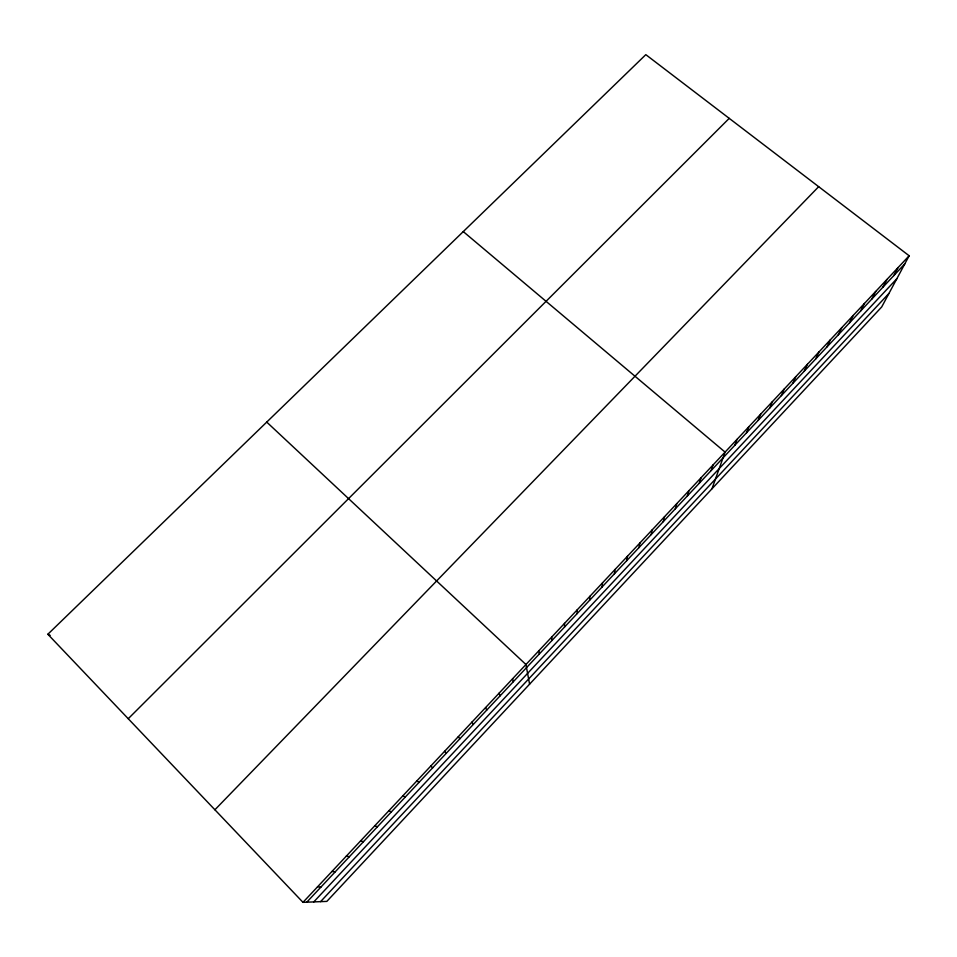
<?xml version="1.0" encoding="UTF-8"?>
<svg xmlns="http://www.w3.org/2000/svg" width="957" height="957" viewBox="0 0 957 957"><rect width="100%" height="100%" fill="white"/><g stroke="black" fill="none" stroke-linecap="round" stroke-linejoin="round"><path stroke-width="1.44" d="M577.119 613.628L577.238 609.8M589.608 600.29L589.907 596.295M602.037 587.024L602.503 582.861M614.406 573.829L615.04 569.487M626.715 560.694L627.505 556.184M638.953 547.619L639.922 542.954M651.143 534.616L652.267 529.783M663.261 521.673L664.553 516.672M675.331 508.789L676.778 503.633M687.341 495.977L688.944 490.654M699.292 483.213L701.05 477.746M711.183 470.521L713.097 464.899M711.984 488.776L725.083 452.111L463.272 231.594M734.785 445.328L737.01 439.395M746.508 432.815L748.876 426.726M758.171 420.362L760.683 414.13M769.775 407.981L772.443 401.593M781.331 395.648L784.13 389.116M792.827 383.374L795.781 376.699M804.263 371.16L807.361 364.342M815.651 359.007L818.893 352.044M826.98 346.913L830.365 339.807M838.26 334.878L841.777 327.629M849.493 322.892L853.142 315.511M860.666 310.965L864.446 303.441M871.779 299.098L875.703 291.442M882.844 287.279L886.912 279.492M893.862 275.52L898.049 267.601M909.15 255.77L881.696 306.958L326.839 901.386L302.998 902.343L47.85 634.252L645.819 54.657L909.15 255.77L302.998 902.343M306.778 902.188L904.832 263.821M313.764 901.913L896.829 278.738M320.571 901.638L888.969 293.392M214.906 809.778L818.678 186.675M128.238 718.719L729.222 118.357M317.509 886.864L321.073 886.936M331.935 871.468L335.285 871.767M346.278 856.168L349.425 856.671M360.55 840.94L363.481 841.658M374.749 825.807L377.465 826.728M388.865 810.746L391.377 811.883M47.85 634.252L50.159 635.4M402.909 795.769L405.218 797.109M416.869 780.876L418.987 782.419M430.758 766.055L432.672 767.801M266.74 422.097L525.943 664.517L529.592 684.183M444.574 751.317L446.297 753.267M458.319 736.663L459.839 738.804M471.992 722.08L473.32 724.425M485.582 707.57L486.718 710.118M499.111 693.143L500.056 695.883M512.569 678.8L513.323 681.719M538.875 650.736L539.269 654.026M551.722 637.027L551.95 640.496M564.51 623.378L564.558 627.026"/></g></svg>
